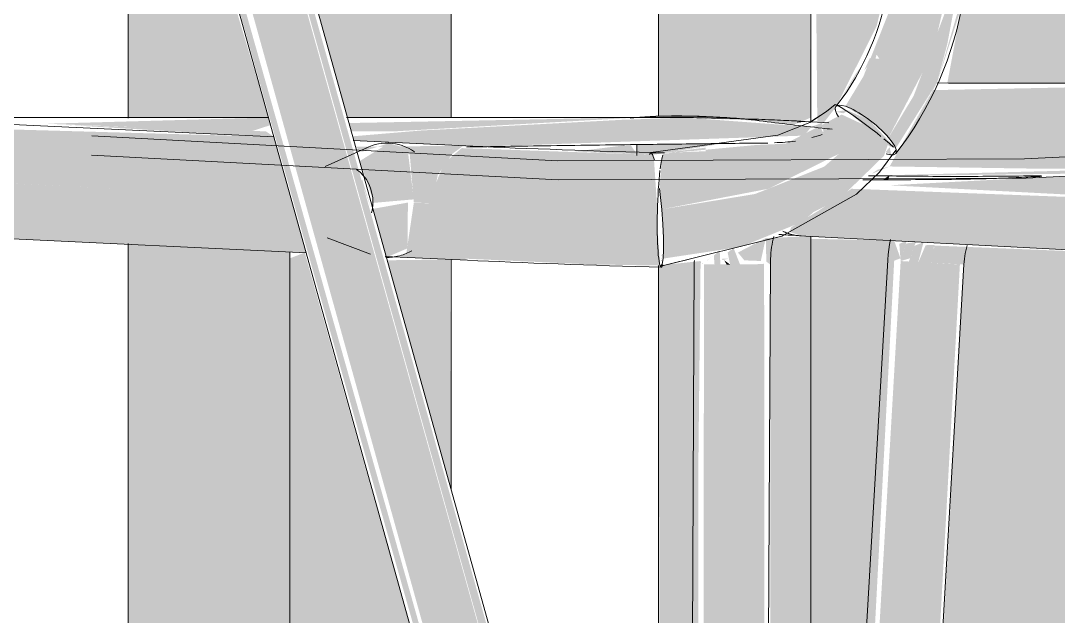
# Model space of a CAD drawing. Header units: inches. Extents: x 21380 to 98133, y -290 to 853.
# Drawn here: x 35441.34 to 35454.97, y 11 to 18.82 of the extents above; entities that cross this region are included whole.
import ezdxf

# ---------------------------------------------------------------- set-up
doc = ezdxf.new("R2010")
doc.units = ezdxf.units.IN
doc.header["$MEASUREMENT"] = 0
for name, color, linetype, lineweight in [('A-DOOR', 31, 'Continuous', 9), ('A-GLAZ-CWMG', 51, 'Continuous', 9), ('I-FURN', 30, 'Continuous', 9)]:
    doc.layers.add(name, color=color, linetype=linetype, lineweight=lineweight)

# ---------------------------------------------------------------- blocks, each defined once
blk = doc.blocks.new('HermanMiller_Collection_Air-Chair_SideChair_Arms - Arms-V171-Building Section - East_West looking South')
at = {"layer": 'I-FURN'}
for points in [[(-26084.475, 17.999), (-26082.094, 18.008), (-26082.146, 18.794), (-26082.05, 21.064), (-26081.666, 24.408), (-26081.655, 24.434), (-26081.496, 25.162), (-26081.135, 26.073), (-26080.469, 27.079), (-26080.374, 27.314), (-26082.537, 27.359), (-26086.016, 27.257), (-26085.827, 26.882), (-26085.725, 26.323), (-26085.636, 25.819), (-26085.577, 25.296), (-26085.624, 24.869), (-26086.568, 19.018), (-26086.47, 19.01), (-26086.659, 18.003), (-26085.34, 18)], [(-26090.196, 0), (-26089.779, 0), (-26095.574, 20.734), (-26096.248, 20.578), (-26090.512, 0), (-26090.311, 0)], [(-26089.711, 0), (-26089.645, 0), (-26095.481, 20.734), (-26095.558, 20.734), (-26089.779, 0)], [(-26090.512, 0), (-26096.324, 20.529), (-26096.378, 20.436), (-26090.589, 0)], [(-26087.753, 18.162), (-26087.588, 18.376), (-26087.68, 18.324)], [(-26090.393, 15.697), (-26089.367, 15.852), (-26088.562, 16.181), (-26088.419, 16.306), (-26088.072, 16.482), (-26087.491, 17.047), (-26087.431, 17.219), (-26087.682, 17.42), (-26088.277, 16.904), (-26089.186, 16.545), (-26090.411, 16.344), (-26090.387, 15.816)], [(-26094.204, 16.428), (-26093.667, 16.475), (-26093.749, 17.144), (-26093.997, 17.212), (-26094.377, 16.978), (-26094.21, 16.489)], [(-26090.736, 17.069), (-26090.823, 17.194), (-26091.546, 17.103), (-26090.823, 17.073)], [(-26090.529, 17.06), (-26090.459, 17.07), (-26089.616, 17.208), (-26090.736, 17.195), (-26090.736, 17.069), (-26090.531, 17.06)], [(-26090.467, 16.318), (-26090.516, 17.059), (-26090.531, 17.06), (-26093.038, 17.148), (-26093.267, 16.953), (-26093.406, 16.614), (-26093.427, 16.423), (-26091.539, 16.35)], [(-26087.436, 16.733), (-26087.417, 16.792), (-26087.505, 16.733)], [(-26094.227, 16.348), (-26094.344, 16.738), (-26094.353, 16.713), (-26094.319, 16.614)], [(-26082.391, 15.675), (-26082.696, 15.806), (-26082.878, 16.098), (-26082.93, 16.426), (-26087.918, 16.614), (-26088.334, 16.336), (-26088.706, 16.112), (-26088.735, 16.049), (-26088.577, 15.997), (-26082.499, 15.68)], [(-26094.025, 15.714), (-26093.75, 15.832), (-26093.744, 16.433), (-26094.216, 16.348), (-26094.17, 16.233), (-26094.043, 15.779)], [(-26090.431, 15.606), (-26090.469, 16.124), (-26090.467, 16.318), (-26093.427, 16.423), (-26093.37, 16.048), (-26093.193, 15.775), (-26093.073, 15.7), (-26091.311, 15.62)], [(-26090.403, 15.639), (-26090.421, 15.755), (-26090.406, 15.647)], [(-26089.928, 1.015), (-26089.929, 15.637), (-26089.982, 15.622), (-26089.968, 1.158)], [(-26089.588, 0), (-26089.227, 0), (-26089.15, 15.624), (-26089.856, 15.622), (-26089.866, 0.791), (-26089.589, 0)], [(-26089.227, 0), (-26089.061, 0), (-26089.065, 15.629), (-26089.15, 15.624), (-26089.227, 0)]]:
    blk.add_hatch(color=256, dxfattribs=at).paths.add_polyline_path(points, flags=0)
h = blk.add_hatch(color=256, dxfattribs=at)
h.paths.add_polyline_path([(-26087.588, 18.376), (-26087.553, 18.324), (-26087.602, 18.324)], flags=0)
h.paths.add_polyline_path([(-26087.431, 17.287), (-26086.847, 18.406), (-26086.707, 19.014), (-26087.365, 19.091), (-26087.761, 18.09), (-26087.998, 17.697), (-26087.605, 17.456), (-26087.511, 17.371)], flags=0)
h = blk.add_hatch(color=256, dxfattribs=at)
h.paths.add_polyline_path([(-26086.795, 18.002), (-26086.659, 18.516), (-26086.568, 19.002), (-26086.659, 19.009), (-26087.101, 17.835), (-26087.431, 17.287), (-26087.337, 17.144), (-26086.882, 17.869)], flags=0)
h.paths.add_polyline_path([(-26086.795, 18.002), (-26086.47, 19.01), (-26086.504, 19.002), (-26086.77, 18.086)], flags=0)
h = blk.add_hatch(color=256, dxfattribs=at)
h.paths.add_polyline_path([(-26086.795, 18.002), (-26087.149, 17.371), (-26086.853, 17.909)], flags=0)
h.paths.add_polyline_path([(-26084.155, 16.876), (-26081.986, 17.01), (-26082.04, 17.264), (-26082.091, 17.977), (-26082.117, 18.004), (-26086.855, 17.909), (-26087.417, 16.907), (-26085.34, 16.876)], flags=0)
h.paths.add_polyline_path([(-26081.871, 16.959), (-26081.852, 17.011), (-26081.889, 17.006)], flags=0)
h = blk.add_hatch(color=256, dxfattribs=at)
h.paths.add_polyline_path([(-26088.296, 17.426), (-26088.285, 17.343), (-26088.318, 17.406)], flags=0)
h.paths.add_polyline_path([(-26089.833, 17.107), (-26089.833, 17.154), (-26090.396, 17.084)], flags=0)
h.paths.add_polyline_path([(-26090.411, 16.344), (-26089.011, 16.614), (-26088.081, 17.074), (-26087.682, 17.42), (-26088.046, 17.589), (-26088.782, 17.206), (-26089.178, 17.188), (-26090.396, 17.074), (-26090.411, 16.992), (-26090.44, 16.614), (-26090.421, 16.444)], flags=0)
h = blk.add_hatch(color=256, dxfattribs=at)
h.paths.add_polyline_path([(-26087.394, 17.058), (-26087.417, 17.161), (-26087.469, 17.095), (-26087.417, 17.069)], flags=0)
h.paths.add_polyline_path([(-26087.337, 17.144), (-26087.682, 17.514), (-26087.979, 17.648), (-26088.122, 17.625), (-26088.023, 17.604), (-26087.979, 17.633), (-26087.417, 17.17)], flags=0)
h = blk.add_hatch(color=256, dxfattribs=at)
h.paths.add_polyline_path([(-26093.94, 17.367), (-26090.694, 17.552), (-26094.516, 17.477), (-26094.486, 17.367), (-26094.113, 17.367)], flags=0)
h.paths.add_polyline_path([(-26095.802, 17.368), (-26095.546, 17.451), (-26095.573, 17.549), (-26098.5, 17.468), (-26095.894, 17.368)], flags=0)
h = blk.add_hatch(color=256, dxfattribs=at)
h.paths.add_polyline_path([(-26092.967, 17.162), (-26088.54, 17.312), (-26088.446, 17.426), (-26090.096, 17.548), (-26090.921, 17.52), (-26093.573, 17.379), (-26094.468, 17.303), (-26094.452, 17.246), (-26092.939, 17.168)], flags=0)
h.paths.add_polyline_path([(-26088.45, 17.281), (-26088.18, 17.394), (-26088.403, 17.325)], flags=0)
h.paths.add_polyline_path([(-26095.503, 17.296), (-26095.611, 17.368), (-26098.217, 17.451), (-26096.042, 17.321)], flags=0)
h = blk.add_hatch(color=256, dxfattribs=at)
h.paths.add_polyline_path([(-26082.93, 16.426), (-26082.906, 16.897), (-26087.417, 16.66), (-26083.147, 16.437)], flags=0)
h.paths.add_polyline_path([(-26088.325, 17.413), (-26088.296, 17.484), (-26088.446, 17.426)], flags=0)
h = blk.add_hatch(color=256, dxfattribs=at)
h.paths.add_polyline_path([(-26093.427, 16.423), (-26093.351, 16.798), (-26093.161, 17.073), (-26093.016, 17.179), (-26094.43, 17.165), (-26094.35, 17.099), (-26093.997, 17.212), (-26093.721, 17.081), (-26093.667, 16.434)], flags=0)
h.paths.add_polyline_path([(-26095.284, 16.51), (-26095.503, 17.296), (-26099.963, 17.421), (-26100.174, 17.069), (-26100.174, 16.74), (-26095.439, 16.517)], flags=0)
h = blk.add_hatch(color=256, dxfattribs=at)
h.paths.add_polyline_path([(-26084.155, 16.876), (-26087.417, 16.792), (-26087.417, 16.783), (-26085.179, 16.81)], flags=0)
h.paths.add_polyline_path([(-26087.658, 16.808), (-26087.417, 16.907), (-26087.575, 16.864)], flags=0)
h = blk.add_hatch(color=256, dxfattribs=at)
h.paths.add_polyline_path([(-26092.944, 15.675), (-26093.193, 15.775), (-26093.37, 16.048), (-26093.427, 16.423), (-26093.667, 16.428), (-26093.764, 15.771), (-26093.857, 15.718), (-26092.964, 15.676)], flags=0)
h.paths.add_polyline_path([(-26095.079, 15.775), (-26095.284, 16.51), (-26100.226, 16.742), (-26100.134, 16.26), (-26099.907, 16.014), (-26099.814, 15.997), (-26095.439, 15.792)], flags=0)
h = blk.add_hatch(color=256, dxfattribs=at)
h.paths.add_polyline_path([(-26089.512, 15.619), (-26089.382, 15.621), (-26089.467, 15.836), (-26089.544, 15.777), (-26089.528, 15.697)], flags=0)
h.paths.add_polyline_path([(-26089.64, 15.621), (-26089.649, 15.805), (-26089.726, 15.736), (-26089.717, 15.623)], flags=0)
for p, q in [((-26089.644, 0), (-26095.42, 20.719)), ((-26096.383, 20.451), (-26090.683, 0)), ((-26088.132, 17.711), (-26088.132, 17.721)), ((-26095.502, 17.296), (-26099.763, 17.496)), ((-26090.502, 17.552), (-26094.55, 17.551)), ((-26088.214, 17.48), (-26088.516, 17.496)), ((-26092.89, 17.173), (-26094.465, 17.247)), ((-26090.736, 17.053), (-26090.736, 17.195)), ((-26094.275, 17.157), (-26094.83, 16.908)), ((-26090.554, 17.091), (-26090.572, 17.066)), ((-26099.828, 15.997), (-26095.077, 15.774)), ((-26094.804, 15.972), (-26094.235, 15.754)), ((-26088.6, 15.998), (-26082.412, 15.675)), ((-26094.042, 15.726), (-26092.961, 15.675)), ((-26089.982, 15.671), (-26089.983, 15.65)), ((-26089.983, 15.65), (-26090.053, 1.459)), ((-26089.06, 0), (-26088.983, 15.645))]:
    blk.add_line(p, q, dxfattribs=at)
at = {"layer": 'I-FURN', "flags": 128}
for points in [[(-26087.449, 19.197), (-26087.471, 19.09), (-26087.496, 18.983), (-26087.524, 18.877), (-26087.556, 18.771), (-26087.591, 18.667), (-26087.63, 18.563), (-26087.671, 18.461), (-26087.715, 18.361), (-26087.763, 18.262), (-26087.813, 18.166), (-26087.866, 18.071), (-26087.922, 17.979), (-26087.98, 17.889), (-26088.041, 17.802), (-26088.104, 17.718), (-26088.122, 17.694)], [(-26087.337, 17.075), (-26087.254, 17.185), (-26087.173, 17.298), (-26087.096, 17.414), (-26087.023, 17.533), (-26086.953, 17.655), (-26086.887, 17.779), (-26086.825, 17.905), (-26086.766, 18.033), (-26086.712, 18.164), (-26086.662, 18.296), (-26086.616, 18.429), (-26086.574, 18.565), (-26086.536, 18.701), (-26086.503, 18.838), (-26086.474, 18.976), (-26086.466, 19.015)], [(-26090.554, 17.091), (-26088.885, 17.316), (-26088.467, 17.486), (-26088.244, 17.627), (-26088.134, 17.72)], [(-26088.132, 17.721), (-26088.105, 17.711), (-26088.052, 17.681), (-26087.979, 17.633), (-26087.888, 17.57), (-26087.787, 17.498), (-26087.682, 17.42)], [(-26095.573, 17.551), (-26097.933, 17.55), (-26100.056, 17.552)], [(-26088.504, 17.495), (-26088.529, 17.497), (-26088.555, 17.498), (-26088.582, 17.5), (-26088.611, 17.502), (-26088.641, 17.504), (-26088.673, 17.505), (-26088.706, 17.507), (-26088.74, 17.509), (-26088.775, 17.511), (-26088.811, 17.512), (-26088.849, 17.514), (-26088.888, 17.516), (-26088.927, 17.518), (-26088.968, 17.519), (-26089.01, 17.521), (-26089.053, 17.523), (-26089.096, 17.524), (-26089.141, 17.526), (-26089.186, 17.527), (-26089.232, 17.529), (-26089.278, 17.53), (-26089.325, 17.532), (-26089.372, 17.533), (-26089.42, 17.535), (-26089.468, 17.536), (-26089.516, 17.537), (-26089.564, 17.539), (-26089.612, 17.54), (-26089.661, 17.541), (-26089.709, 17.542), (-26089.758, 17.543), (-26089.806, 17.544), (-26089.853, 17.545), (-26089.901, 17.546), (-26089.948, 17.547), (-26089.994, 17.548), (-26090.04, 17.548), (-26090.085, 17.549), (-26090.13, 17.55), (-26090.173, 17.55), (-26090.216, 17.551), (-26090.258, 17.551), (-26090.299, 17.552), (-26090.339, 17.552), (-26090.378, 17.552), (-26090.416, 17.552), (-26090.453, 17.552), (-26090.488, 17.552), (-26090.502, 17.552)], [(-26097.894, 17.307), (-26091.78, 16.983), (-26085.647, 17.005), (-26081.83, 17.193)], [(-26087.682, 17.42), (-26087.581, 17.342), (-26087.531, 17.302)], [(-26092.89, 17.173), (-26092.758, 17.167), (-26092.621, 17.161), (-26092.48, 17.155), (-26092.334, 17.149), (-26092.185, 17.143), (-26092.032, 17.137), (-26091.875, 17.132), (-26091.716, 17.126), (-26091.553, 17.12), (-26091.388, 17.115), (-26091.221, 17.109), (-26091.052, 17.104), (-26090.88, 17.098), (-26090.708, 17.093), (-26090.534, 17.088), (-26090.374, 17.084)], [(-26087.491, 17.27), (-26087.417, 17.207), (-26087.365, 17.159)], [(-26097.898, 17.056), (-26091.77, 16.732), (-26085.622, 16.755), (-26081.829, 16.943)], [(-26090.506, 16.991), (-26090.531, 17.066), (-26090.554, 17.091)], [(-26090.423, 15.597), (-26088.834, 15.991), (-26087.851, 16.544), (-26087.549, 16.833), (-26087.334, 17.12)], [(-26090.411, 16.344), (-26090.43, 16.537), (-26090.44, 16.616)], [(-26090.424, 15.597), (-26090.406, 15.622), (-26090.393, 15.697), (-26090.387, 15.816), (-26090.389, 15.97), (-26090.396, 16.151), (-26090.411, 16.344)], [(-26088.938, 15.986), (-26088.947, 15.952), (-26088.955, 15.918), (-26088.961, 15.882), (-26088.967, 15.846), (-26088.972, 15.809), (-26088.976, 15.772), (-26088.979, 15.734), (-26088.982, 15.696), (-26088.983, 15.658), (-26088.983, 15.645)], [(-26088.613, 15.999), (-26088.63, 16), (-26088.65, 16.001), (-26088.671, 16.003), (-26088.695, 16.004), (-26088.72, 16.006), (-26088.747, 16.007), (-26088.776, 16.009), (-26088.806, 16.01), (-26088.838, 16.012), (-26088.872, 16.014)], [(-26092.961, 15.675), (-26092.826, 15.669), (-26092.686, 15.663), (-26092.543, 15.657), (-26092.395, 15.65), (-26092.244, 15.644), (-26092.089, 15.638), (-26091.93, 15.633), (-26091.769, 15.627), (-26091.605, 15.621), (-26091.438, 15.615), (-26091.269, 15.61), (-26091.098, 15.604), (-26090.925, 15.599), (-26090.751, 15.594), (-26090.576, 15.589), (-26090.415, 15.585)]]:
    blk.add_lwpolyline(points, dxfattribs=at)
at = {"layer": 'I-FURN'}
for centre, major_axis, ratio, start_param, end_param in [((-26087.73, 17.385), (-0.393, 0.31), 0.26753, 5.651962, 6.960959), ((-26087.73, 17.385), (-0.393, 0.31), 0.26753, 4.081166, 5.651962), ((-26083.757, 101.858), (0, 84.692), 0.707107, 3.05175, 3.065619), ((-26094.015, 16.463), (-0.021, 0.75), 0.90616, 6.224803, 6.748402), ((-26094.015, 16.463), (-0.021, 0.75), 0.90616, 5.701205, 6.224803), ((-26087.73, 17.385), (-0.393, 0.31), 0.26753, 2.51037, 4.081166), ((-26090.395, 16.334), (0.02, 0.75), 0.096081, 0.286594, 0.768007), ((-26094.657, 16.444), (-0.014, 0.5), 0.90616, 4.654007, 5.701205), ((-26090.395, 16.334), (0.02, 0.75), 0.096081, 0.810193, 1.595591), ((-26094.657, 16.444), (-0.014, 0.5), 0.90616, 4.392208, 4.654007), ((-26090.395, 16.334), (0.02, 0.75), 0.096081, 1.595591, 3.166388), ((-26094.015, 16.463), (-0.021, 0.75), 0.90616, 3.083211, 3.34501), ((-26094.015, 16.463), (-0.021, 0.75), 0.90616, 3.358196, 3.60681), ((-26090.395, 16.334), (0.02, 0.75), 0.096081, 3.166388, 3.428187)]:
    blk.add_ellipse(centre, major_axis=major_axis, ratio=ratio, start_param=start_param, end_param=end_param, dxfattribs=at)
for points, knots in [([(-26086.792, 18.003), (-26086.011, 18), (-26084.43, 17.997), (-26082.895, 18.001), (-26082.117, 18.004)], [-0.9089628, -0.9089628, -0.9089628, -0.9089628, -0.5, -0.0731199, -0.0731199, -0.0731199, -0.0731199]), ([(-26089.13, 17.508), (-26089.26, 17.525), (-26089.588, 17.553), (-26090.095, 17.571), (-26090.499, 17.566), (-26090.684, 17.555), (-26090.76, 17.548)], [-1, -1, -1, -1, -0.7, -0.4, -0.2, 0, 0, 0, 0]), ([(-26092.972, 17.162), (-26092.855, 17.164), (-26092.549, 17.169), (-26092.025, 17.177), (-26091.395, 17.186), (-26090.957, 17.192), (-26090.736, 17.195)], [-0.9122223, -0.9122223, -0.9122223, -0.9122223, -0.75, -0.5, -0.25, 0, 0, 0, 0]), ([(-26090.736, 17.195), (-26090.451, 17.198), (-26089.878, 17.205), (-26089.301, 17.212), (-26089.015, 17.215)], [-1, -1, -1, -1, -0.5, -0.0039032, -0.0039032, -0.0039032, -0.0039032]), ([(-26086.484, 16.739), (-26086.801, 16.735), (-26087.229, 16.732), (-26087.657, 16.733), (-26087.768, 16.733)], [-1, -1, -1, -1, -0.5, -0.3259652, -0.3259652, -0.3259652, -0.3259652]), ([(-26088.806, 16.05), (-26088.785, 16.04), (-26088.711, 16.01), (-26088.632, 15.998), (-26088.577, 15.997)], [0.7641359, 0.7641359, 0.7641359, 0.7641359, 0.8333333, 1, 1, 1, 1])]:
    blk.add_open_spline(points, degree=3, knots=knots, dxfattribs=at)
for points in [[(-26090.76, 17.548), (-26090.781, 17.546), (-26090.802, 17.545), (-26090.823, 17.543)], [(-26088.54, 17.496), (-26088.571, 17.497), (-26088.602, 17.494), (-26088.633, 17.489)], [(-26088.44, 17.286), (-26088.394, 17.297), (-26088.348, 17.311), (-26088.302, 17.326)], [(-26088.172, 17.396), (-26088.216, 17.401), (-26088.259, 17.405), (-26088.303, 17.41)], [(-26088.928, 17.218), (-26088.836, 17.222), (-26088.744, 17.228), (-26088.654, 17.241)], [(-26087.693, 16.784), (-26087.623, 16.785), (-26087.559, 16.784), (-26087.505, 16.784)], [(-26087.505, 16.784), (-26087.187, 16.779), (-26086.552, 16.774), (-26085.917, 16.779), (-26085.6, 16.783)], [(-26085.6, 16.783), (-26085.549, 16.784), (-26085.464, 16.784), (-26085.406, 16.782), (-26085.426, 16.777), (-26085.52, 16.771), (-26085.676, 16.763), (-26085.877, 16.755), (-26086.097, 16.748), (-26086.311, 16.742), (-26086.432, 16.74), (-26086.484, 16.739)]]:
    blk.add_open_spline(points, degree=3, dxfattribs=at)
blk = doc.blocks.new('HermanMiller_Collection_Air-Chair_SideChair_Arms - Arms-V173-Building Section - East_West looking South')
at = {"layer": 'I-FURN'}
h = blk.add_hatch(color=256, dxfattribs=at)
h.paths.add_polyline_path([(-26087.938, 17.632), (-26087.998, 17.697), (-26087.941, 17.633)], flags=0)
h.paths.add_polyline_path([(-26087.699, 18.396), (-26087.542, 18.792), (-26087.698, 18.399)], flags=0)
h.paths.add_polyline_path([(-26088.131, 17.674), (-26087.72, 18.324), (-26087.867, 18.115), (-26088.122, 17.688)], flags=0)
for points in [[(-26087.766, 17.56), (-26087.826, 17.613), (-26087.77, 17.562)], [(-26089.13, 17.508), (-26089.13, 17.51), (-26090.518, 17.564), (-26089.726, 17.532), (-26089.132, 17.508)], [(-26088.682, 17.453), (-26088.861, 17.477), (-26088.7, 17.455)], [(-26090.449, 15.7), (-26090.455, 15.781), (-26090.45, 15.702)], [(-26089.512, 15.619), (-26089.59, 15.676), (-26089.558, 15.619)], [(-26089.856, 15.63), (-26089.933, 15.662), (-26089.859, 15.63)]]:
    blk.add_hatch(color=256, dxfattribs=at).paths.add_polyline_path(points, flags=0)
h = blk.add_hatch(color=256, dxfattribs=at)
h.paths.add_polyline_path([(-26089.109, 15.665), (-26089.044, 15.967), (-26089.409, 15.777), (-26089.326, 15.674), (-26089.208, 15.67)], flags=0)
h.paths.add_polyline_path([(-26089.62, 15.676), (-26089.528, 15.697), (-26089.612, 15.697), (-26089.62, 15.676)], flags=0)
for p, q in [((-26088.132, 17.721), (-26088.132, 17.711)), ((-26088.105, 17.711), (-26088.132, 17.721)), ((-26095.573, 17.551), (-26097.891, 17.55)), ((-26092.841, 17.552), (-26094.55, 17.551)), ((-26090.423, 15.597), (-26090.063, 15.686)), ((-26089.982, 15.671), (-26089.983, 15.65)), ((-26090.406, 15.622), (-26090.424, 15.597))]:
    blk.add_line(p, q, dxfattribs=at)
at = {"layer": 'I-FURN', "flags": 128}
for points in [[(-26087.556, 18.771), (-26087.591, 18.667), (-26087.63, 18.563), (-26087.671, 18.461), (-26087.715, 18.361), (-26087.763, 18.262), (-26087.813, 18.166), (-26087.866, 18.071), (-26087.922, 17.979), (-26087.98, 17.889), (-26088.041, 17.802), (-26088.104, 17.718), (-26088.122, 17.694)], [(-26088.458, 17.492), (-26088.244, 17.627), (-26088.134, 17.72)], [(-26088.555, 17.498), (-26088.583, 17.5), (-26088.611, 17.502), (-26088.642, 17.504), (-26088.673, 17.505), (-26088.706, 17.507), (-26088.74, 17.509), (-26088.775, 17.511), (-26088.811, 17.512), (-26088.849, 17.514), (-26088.888, 17.516), (-26088.928, 17.518), (-26088.968, 17.519), (-26089.01, 17.521), (-26089.053, 17.523), (-26089.097, 17.524), (-26089.141, 17.526), (-26089.186, 17.527), (-26089.232, 17.529), (-26089.278, 17.53), (-26089.325, 17.532), (-26089.372, 17.533), (-26089.42, 17.535), (-26089.468, 17.536), (-26089.516, 17.537), (-26089.564, 17.539), (-26089.613, 17.54), (-26089.661, 17.541), (-26089.709, 17.542), (-26089.758, 17.543), (-26089.806, 17.544), (-26089.853, 17.545), (-26089.901, 17.546), (-26089.948, 17.547)], [(-26089.05, 15.938), (-26088.834, 15.991), (-26088.812, 16.004)], [(-26088.938, 15.986), (-26088.947, 15.952), (-26088.955, 15.918), (-26088.961, 15.882), (-26088.967, 15.846), (-26088.972, 15.809), (-26088.976, 15.772), (-26088.979, 15.734), (-26088.982, 15.696), (-26088.983, 15.658), (-26088.983, 15.645)], [(-26088.748, 16.007), (-26088.776, 16.009), (-26088.807, 16.01), (-26088.839, 16.012), (-26088.872, 16.014)], [(-26088.63, 16), (-26088.631, 16), (-26088.65, 16.001), (-26088.672, 16.003), (-26088.69, 16.004)], [(-26092.961, 15.675), (-26092.826, 15.669), (-26092.686, 15.663), (-26092.543, 15.657), (-26092.395, 15.65), (-26092.244, 15.644), (-26092.089, 15.638), (-26091.93, 15.633), (-26091.769, 15.627), (-26091.605, 15.621), (-26091.438, 15.615), (-26091.269, 15.61), (-26091.098, 15.604), (-26090.925, 15.599), (-26090.751, 15.594), (-26090.576, 15.589), (-26090.415, 15.585)]]:
    blk.add_lwpolyline(points, dxfattribs=at)
at = {"layer": 'I-FURN'}
for centre, major_axis, ratio, start_param, end_param in [((-26087.73, 17.385), (-0.393, 0.31), 0.26753, 0.154175, 0.415975), ((-26090.395, 16.334), (0.02, 0.75), 0.096081, 2.904588, 3.166388), ((-26090.395, 16.334), (0.02, 0.75), 0.096081, 3.166388, 3.428187)]:
    blk.add_ellipse(centre, major_axis=major_axis, ratio=ratio, start_param=start_param, end_param=end_param, dxfattribs=at)
for points in [[(-26090.487, 17.566), (-26090.383, 17.569), (-26090.153, 17.572), (-26089.779, 17.562), (-26089.419, 17.541), (-26089.216, 17.521), (-26089.13, 17.51)], [(-26088.63, 17.489), (-26088.6, 17.494), (-26088.57, 17.496), (-26088.54, 17.496)], [(-26088.717, 16.017), (-26088.751, 16.027), (-26088.785, 16.04), (-26088.818, 16.056)], [(-26088.63, 16), (-26088.634, 16.001), (-26088.639, 16.001), (-26088.643, 16.002)]]:
    blk.add_open_spline(points, degree=3, dxfattribs=at)
blk = doc.blocks.new('Falcon 7700 Series Pedestal Base - 36_ Square Top x 30_ - Wheelchair Height-V178-Building Section - East_West looking South')
at = {"layer": 'I-FURN'}
h = blk.add_hatch(color=256, dxfattribs=at)
h.paths.add_polyline_path([(-26095.297, 0.75), (-26095.297, 15.785), (-26097.419, 15.885), (-26097.419, 0.75)], flags=0)
h.paths.add_polyline_path([(-26095.573, 17.549), (-26096.734, 21.403), (-26097.419, 23.264), (-26097.419, 17.55), (-26095.936, 17.549)], flags=0)
h.paths.add_polyline_path([(-26095.297, 20.278), (-26095.381, 26.095), (-26095.642, 25.985), (-26096.636, 25.667), (-26096.645, 25.472), (-26096.82, 25.159), (-26096.805, 24.878), (-26096.877, 24.651), (-26096.883, 24.575), (-26096.728, 24.046), (-26096.643, 23.956), (-26095.328, 20.388)], flags=0)
h.paths.add_polyline_path([(-26097.419, 26.011), (-26097.238, 26.187), (-26096.977, 26.471), (-26096.81, 26.623), (-26095.859, 26.962), (-26095.297, 27.131), (-26095.297, 28.5), (-26097.419, 28.5), (-26097.419, 26.039)], flags=0)
h = blk.add_hatch(color=256, dxfattribs=at)
h.paths.add_polyline_path([(-26095.297, 0.75), (-26093.176, 0.75), (-26093.176, 8.948), (-26095.099, 15.776), (-26095.297, 15.7), (-26095.297, 3.187)], flags=0)
h.paths.add_polyline_path([(-26093.176, 12.667), (-26093.193, 15.686), (-26094.014, 15.675), (-26093.255, 12.952)], flags=0)
h.paths.add_polyline_path([(-26094.537, 17.549), (-26093.176, 17.55), (-26093.176, 26.484), (-26095.297, 26.085), (-26095.297, 20.278), (-26094.537, 17.55)], flags=0)
h.paths.add_polyline_path([(-26095.297, 27.091), (-26093.746, 27.399), (-26093.176, 27.538), (-26093.176, 28.5), (-26095.297, 28.5), (-26095.297, 27.119)], flags=0)
for p, q in [((-26093.176, 17.548), (-26093.176, 26.484)), ((-26097.419, 17.542), (-26097.419, 23.264)), ((-26097.419, 0.75), (-26097.419, 15.896)), ((-26095.297, 15.785), (-26095.297, 0.75)), ((-26093.176, 12.667), (-26093.176, 15.686))]:
    blk.add_line(p, q, dxfattribs=at)
blk = doc.blocks.new('HermanMiller_Collection_Air-Chair_SideChair_Arms - Arms-V179-Building Section - East_West looking South')
at = {"layer": 'I-FURN'}
for points in [[(-26087.272, 15.665), (-26087.195, 15.925), (-26087.29, 15.893), (-26087.273, 15.675)], [(-26088.182, 0), (-26087.357, 15.67), (-26087.441, 15.624), (-26088.267, 0.005), (-26088.196, 0)], [(-26087.82, 0), (-26087.475, 0), (-26086.567, 15.624), (-26087.272, 15.665), (-26088.182, 0), (-26087.95, 0)], [(-26087.475, 0), (-26087.349, 0.008), (-26086.494, 15.62), (-26086.567, 15.624), (-26087.29, 3.187)]]:
    blk.add_hatch(color=256, dxfattribs=at).paths.add_polyline_path(points, flags=0)
h = blk.add_hatch(color=256, dxfattribs=at)
h.paths.add_polyline_path([(-26086.911, 15.643), (-26086.825, 15.878), (-26086.944, 15.873), (-26086.916, 15.675)], flags=0)
h.paths.add_polyline_path([(-26087.041, 15.651), (-26086.971, 15.913), (-26087.09, 15.865), (-26087.164, 15.658)], flags=0)
for p, q in [((-26087.439, 15.676), (-26088.349, 0.011)), ((-26087.348, 0), (-26086.441, 15.618))]:
    blk.add_line(p, q, dxfattribs=at)
at = {"layer": 'I-FURN', "flags": 128}
for points in [[(-26087.406, 15.948), (-26087.418, 15.882), (-26087.427, 15.815), (-26087.434, 15.749), (-26087.439, 15.682), (-26087.439, 15.676)], [(-26086.441, 15.618), (-26086.438, 15.655), (-26086.434, 15.692), (-26086.429, 15.729), (-26086.423, 15.765), (-26086.416, 15.801), (-26086.408, 15.836), (-26086.399, 15.871)]]:
    blk.add_lwpolyline(points, dxfattribs=at)
blk = doc.blocks.new('Door_Single_Storefront - one-1371401-Building Section - East_West looking South')
at = {"layer": 'A-DOOR'}
h = blk.add_hatch(color=256, dxfattribs=at)
h.paths.add_polyline_path([(-26081.734, 0), (-26081.449, 0), (-26081.484, 0.25), (-26087.338, 0.185), (-26087.272, 0), (-26081.849, 0)], flags=0)
h.paths.add_polyline_path([(-26086.944, 15.873), (-26086.825, 15.84), (-26086.93, 15.776)], flags=0)
h.paths.add_polyline_path([(-26081.19, 0), (-26076.612, 0), (-26078.253, 5), (-26083.453, 5), (-26083.453, 15.73), (-26086.944, 15.873), (-26087.038, 15.651), (-26086.441, 15.619), (-26087.272, 0.75), (-26079.741, 0.75), (-26079.741, 0.25), (-26081.19, 0.25)], flags=0)
h.paths.add_polyline_path([(-26074.7, 0), (-26062.304, 0), (-26063.945, 5), (-26074.728, 5), (-26074.752, 0)], flags=0)
h.paths.add_polyline_path([(-26088.453, 0), (-26088.348, 0.017), (-26088.348, 0.25), (-26088.453, 0.25), (-26088.453, 0.014)], flags=0)
h.paths.add_polyline_path([(-26061.254, 0), (-26053.265, 0), (-26053.265, 96), (-26088.453, 96), (-26088.453, 30), (-26083.453, 30), (-26083.453, 91), (-26058.265, 91), (-26058.265, 5), (-26062.895, 5), (-26061.277, 0.068)], flags=0)
h.paths.add_polyline_path([(-26087.272, 15.665), (-26087.149, 15.701), (-26087.071, 15.919), (-26087.204, 15.893), (-26087.269, 15.675)], flags=0)
h.paths.add_polyline_path([(-26088.324, 0.75), (-26088.305, 0.75), (-26087.357, 15.67), (-26087.275, 15.701), (-26087.357, 15.934), (-26088.453, 15.957), (-26088.453, 0.75), (-26088.348, 0.75)], flags=0)
h.paths.add_polyline_path([(-26075.744, 1.458), (-26075.792, 5), (-26076.731, 5), (-26075.751, 1.485)], flags=0)
h.paths.add_polyline_path([(-26088.281, 17.483), (-26088.122, 17.688), (-26087.588, 18.748), (-26087.387, 19.578), (-26086.971, 22.819), (-26086.544, 25.589), (-26086.741, 26.493), (-26087.066, 27.102), (-26087.302, 27.228), (-26088.453, 27.076), (-26088.367, 17.487), (-26088.285, 17.483)], flags=0)
h.paths.add_polyline_path([(-26088.453, 28.113), (-26086.221, 28.267), (-26083.453, 28.347), (-26083.49, 28.75), (-26088.09, 28.75), (-26088.09, 28.5), (-26088.453, 28.45), (-26088.453, 28.123)], flags=0)
blk = doc.blocks.new('Rectangular Mullion - Exterior 2_ x 4_5_-827470-Building Section - East_West looking South')
at = {"layer": 'A-GLAZ-CWMG'}
h = blk.add_hatch(color=256, dxfattribs=at)
h.paths.add_polyline_path([(-26088.453, 2), (-26088.453, 15.991), (-26089.044, 15.967), (-26089.036, 15.658), (-26088.984, 15.619), (-26088.984, 2)], flags=0)
h.paths.add_polyline_path([(-26090.059, 2), (-26090.049, 2), (-26089.9, 15.665), (-26090.453, 15.606), (-26090.418, 2.77), (-26090.131, 2), (-26090.08, 2)], flags=0)
h.paths.add_polyline_path([(-26089.815, 15.671), (-26089.726, 15.736), (-26089.815, 15.674)], flags=0)
h.paths.add_polyline_path([(-26088.677, 17.454), (-26088.453, 17.548), (-26088.535, 27.107), (-26090.453, 26.83), (-26090.453, 17.566), (-26089.108, 17.507), (-26088.7, 17.457)], flags=0)
h.paths.add_polyline_path([(-26090.453, 27.884), (-26088.453, 28.169), (-26088.453, 28.5), (-26090.38, 28.5), (-26090.453, 27.903)], flags=0)
h.paths.add_polyline_path([(-26090.453, 30), (-26088.453, 30), (-26088.453, 96), (-26090.453, 96), (-26090.453, 32.483)], flags=0)
for p, q in [((-26088.453, 17.491), (-26088.453, 27.115)), ((-26090.453, 26.886), (-26090.453, 17.566)), ((-26088.453, 2), (-26088.453, 15.991)), ((-26090.453, 15.607), (-26090.453, 2.896))]:
    blk.add_line(p, q, dxfattribs=at)

msp = doc.modelspace()

# ---------------------------------------------------------------- block references
at = {"layer": 'A-DOOR'}
msp.add_blockref('Door_Single_Storefront - one-1371401-Building Section - East_West looking South', (61540.169, 0), dxfattribs=at)
at = {"layer": 'A-GLAZ-CWMG'}
msp.add_blockref('Rectangular Mullion - Exterior 2_ x 4_5_-827470-Building Section - East_West looking South', (61540.169, 0), dxfattribs=at)
at = {"layer": 'I-FURN'}
for name in ['Falcon 7700 Series Pedestal Base - 36_ Square Top x 30_ - Wheelchair Height-V178-Building Section - East_West looking South', 'HermanMiller_Collection_Air-Chair_SideChair_Arms - Arms-V171-Building Section - East_West looking South', 'HermanMiller_Collection_Air-Chair_SideChair_Arms - Arms-V173-Building Section - East_West looking South', 'HermanMiller_Collection_Air-Chair_SideChair_Arms - Arms-V179-Building Section - East_West looking South']:
    msp.add_blockref(name, (61540.169, 0), dxfattribs=at)

doc.saveas('drawing.dxf')
